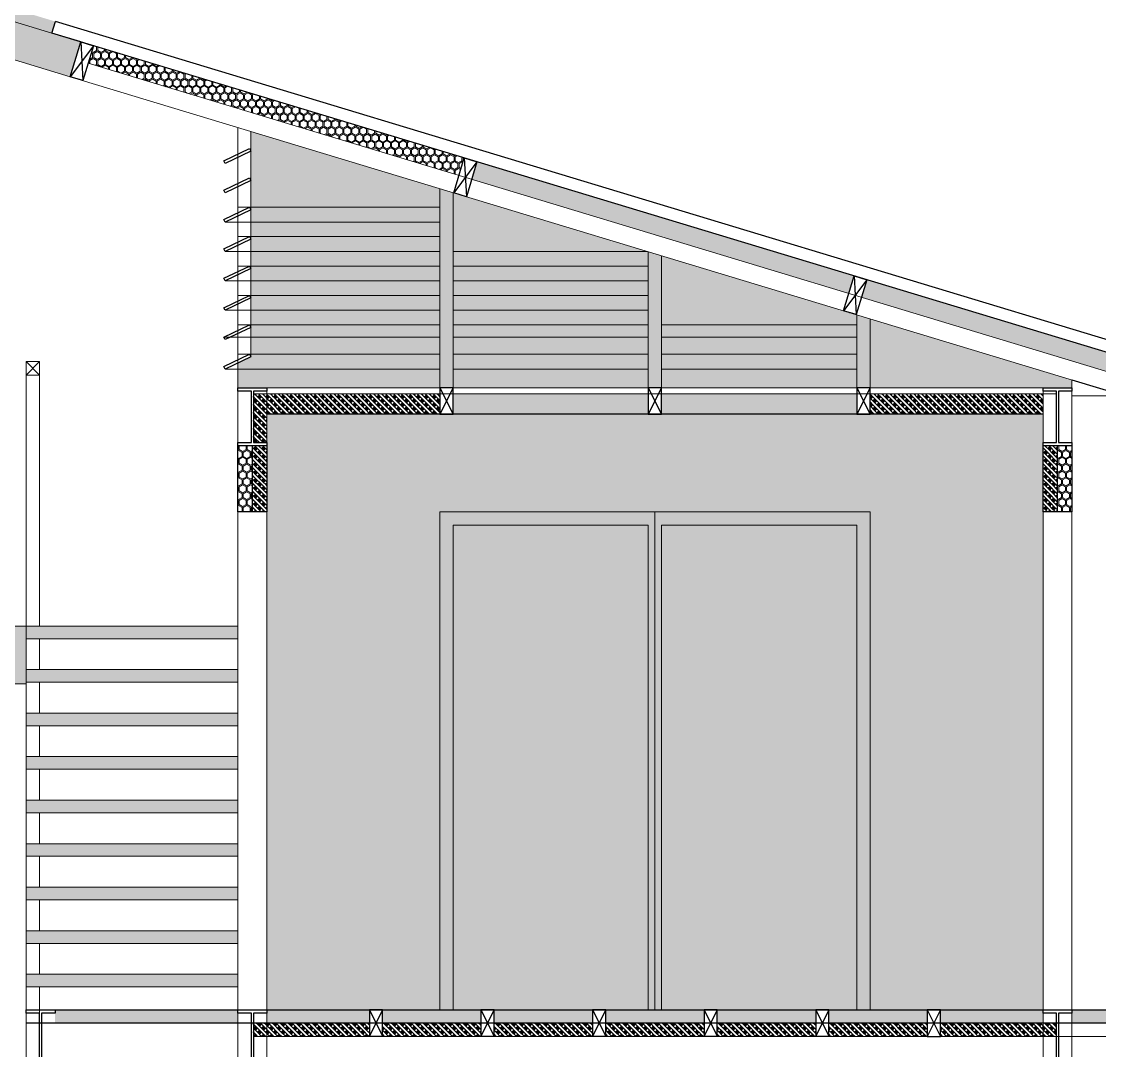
# Model space of a CAD drawing. Header units: millimetres. Extents: x 0 to 77.1, y -22.3 to 58.9.
# Drawn here: x 8.474 to 12.546, y -8.329 to -4.442 of the extents above; entities that cross this region are included whole.
import ezdxf

# ---------------------------------------------------------------- set-up
doc = ezdxf.new("R2010")
doc.units = ezdxf.units.MM
doc.layers.add('0 1 Sombreado', color=7, linetype='Continuous', lineweight=5, true_color=0xd6d6d6)
for name, color, linetype, lineweight in [('0.1normal', 7, 'Continuous', 15), ('01 TERRENO', 7, 'Continuous', 140), ('01gorda', 7, 'Continuous', 30), ('01gris', 252, 'Continuous', 9)]:
    doc.layers.add(name, color=color, linetype=linetype, lineweight=lineweight)
pattern_1 = [(135, (-45.144586, 10.249785), (-0.030000009, 2e-18), [0.01060659, -0.0318198]), (135, (-45.129586, 10.249785), (-0.030000009, 2e-18), [0.0318198, -0.01060659]), (135, (-45.122086, 10.257285), (-0.030000009, 2e-18), [0.0318198, -0.01060659]), (135, (-45.122086, 10.272285), (-0.030000009, 2e-18), [0.01060659, -0.0318198]), (225, (-45.122086, 10.272285), (-2e-18, -0.030000009), [0.01060659, -0.0318198]), (225, (-45.129586, 10.279785), (-2e-18, -0.030000009), [0.01060659, -0.0318198]), (225, (-45.144586, 10.264785), (-2e-18, -0.030000009), [0.01060659, -0.0318198]), (45, (-45.144586, 10.249785), (8e-18, 0.030000009), [0.01060659, -0.0318198]), (90, (-45.122086, 10.264785), (-0.03, 2e-18), [0, -0.03]), (90, (-45.122086, 10.261785), (-0.03, 2e-18), [0, -0.03]), (90, (-45.122086, 10.267785), (-0.03, 2e-18), [0, -0.03]), (90, (-45.125086, 10.264785), (-0.03, 2e-18), [0, -0.03]), (90, (-45.137086, 10.279785), (-0.03, 2e-18), [0, -0.03]), (90, (-45.140086, 10.279785), (-0.03, 2e-18), [0, -0.03]), (90, (-45.134086, 10.279785), (-0.03, 2e-18), [0, -0.03]), (90, (-45.137086, 10.276785), (-0.03, 2e-18), [0, -0.03]), (90, (-45.137086, 10.252785), (-0.03, 2e-18), [0, -0.03]), (90, (-45.149086, 10.264785), (-0.03, 2e-18), [0, -0.03])]
pattern_2 = [(90, (-45.122086, 10.257285), (-0.015, 0.025980762), [0.015, -0.036961524]), (90, (-45.148067, 10.257285), (-0.015, 0.025980762), [0.015, -0.036961524]), (150, (-45.122086, 10.272285), (-0.03, 2e-13), [0.015, -0.036961524]), (150, (-45.135077, 10.249785), (-0.03, 2e-13), [0.015, -0.036961524]), (210, (-45.122086, 10.257285), (-0.015, -0.025980762), [0.015, -0.036961524]), (210, (-45.135077, 10.279785), (-0.015, -0.025980762), [0.015, -0.036961524])]

msp = doc.modelspace()

# ---------------------------------------------------------------- hatches: boundary and pattern name
at = {"layer": '0 1 Sombreado', "true_color": 0xebebeb}
h = msp.add_hatch(color=7, dxfattribs=at)
h.dxf.hatch_style = 1
h.paths.add_polyline_path([(3.8522, -3.0039), (3.839, -3.0475), (8.589, -4.4854), (8.6022, -4.4418)])
h.paths.add_polyline_path([(3.9485, -3.0807), (3.9086, -3.2127), (8.6586, -4.6506), (8.6985, -4.5186), (8.589, -4.4854)])
h = msp.add_hatch(color=7, dxfattribs=at)
h.dxf.hatch_style = 1
h.paths.add_polyline_path([(9.3404, -4.857), (9.3404, -5.7082), (9.2918, -5.7314), (9.2918, -5.8256), (12.4418, -5.8256), (12.4418, -5.7958)])
h = msp.add_hatch(color=7, dxfattribs=at)
h.dxf.hatch_style = 1
h.paths.add_polyline_path([(12.3329, -5.9256), (9.4007, -5.9256), (9.4007, -8.1756), (12.3329, -8.1756)])
h = msp.add_hatch(color=7, dxfattribs=at)
h.dxf.hatch_style = 1
h.paths.add_polyline_path([(8.4918, -6.7256), (7.6918, -6.7256), (7.6918, -6.7376), (7.6918, -6.9443), (8.4918, -6.9443)])
h = msp.add_hatch(color=7, dxfattribs=at)
h.dxf.hatch_style = 1
h.paths.add_polyline_path([(9.2918, -6.7256), (8.4918, -6.7256), (8.4918, -6.7733), (9.2918, -6.7733)])
h = msp.add_hatch(color=7, dxfattribs=at)
h.dxf.hatch_style = 1
h.paths.add_polyline_path([(9.2918, -6.8901), (8.4918, -6.8901), (8.4918, -6.9377), (9.2918, -6.9377)])
h = msp.add_hatch(color=7, dxfattribs=at)
h.dxf.hatch_style = 1
h.paths.add_polyline_path([(9.2918, -7.0546), (8.4918, -7.0546), (8.4918, -7.1022), (9.2918, -7.1022)])
h = msp.add_hatch(color=7, dxfattribs=at)
h.dxf.hatch_style = 1
h.paths.add_polyline_path([(9.2918, -7.219), (8.4918, -7.219), (8.4918, -7.2667), (9.2918, -7.2667)])
h = msp.add_hatch(color=7, dxfattribs=at)
h.dxf.hatch_style = 1
h.paths.add_polyline_path([(9.2918, -7.3835), (8.4918, -7.3835), (8.4918, -7.4311), (9.2918, -7.4311)])
h = msp.add_hatch(color=7, dxfattribs=at)
h.dxf.hatch_style = 1
h.paths.add_polyline_path([(9.2918, -7.5479), (8.4918, -7.5479), (8.4918, -7.5956), (9.2918, -7.5956)])
h = msp.add_hatch(color=7, dxfattribs=at)
h.dxf.hatch_style = 1
h.paths.add_polyline_path([(9.2918, -7.7124), (8.4918, -7.7124), (8.4918, -7.76), (9.2918, -7.76)])
h = msp.add_hatch(color=7, dxfattribs=at)
h.dxf.hatch_style = 1
h.paths.add_polyline_path([(9.2918, -7.8769), (8.4918, -7.8769), (8.4918, -7.9245), (9.2918, -7.9245)])
h = msp.add_hatch(color=7, dxfattribs=at)
h.dxf.hatch_style = 1
h.paths.add_polyline_path([(9.2918, -8.0413), (8.4918, -8.0413), (8.4918, -8.089), (9.2918, -8.089)])
at = {"layer": '0 1 Sombreado', "true_color": 0x939598}
h = msp.add_hatch(color=252, dxfattribs=at)
h.dxf.hatch_style = 1
h.paths.add_polyline_path([(9.2918, -8.1756), (8.6007, -8.1756), (8.6007, -8.2256), (9.2918, -8.2256)])
h = msp.add_hatch(color=252, dxfattribs=at)
h.dxf.hatch_style = 1
h.paths.add_polyline_path([(9.7882, -8.1756), (9.4007, -8.1756), (9.4007, -8.2256), (9.7882, -8.2256)])
h = msp.add_hatch(color=252, dxfattribs=at)
h.dxf.hatch_style = 1
h.paths.add_polyline_path([(10.2097, -8.1756), (9.8382, -8.1756), (9.8382, -8.2256), (10.2097, -8.2256)])
h = msp.add_hatch(color=252, dxfattribs=at)
h.dxf.hatch_style = 1
h.paths.add_polyline_path([(10.6311, -8.1756), (10.2597, -8.1756), (10.2597, -8.2256), (10.6311, -8.2256)])
h = msp.add_hatch(color=252, dxfattribs=at)
h.dxf.hatch_style = 1
h.paths.add_polyline_path([(11.0525, -8.1756), (10.6811, -8.1756), (10.6811, -8.2256), (11.0525, -8.2256)])
h = msp.add_hatch(color=252, dxfattribs=at)
h.dxf.hatch_style = 1
h.paths.add_polyline_path([(11.474, -8.1756), (11.1025, -8.1756), (11.1025, -8.2256), (11.474, -8.2256)])
h = msp.add_hatch(color=252, dxfattribs=at)
h.dxf.hatch_style = 1
h.paths.add_polyline_path([(11.8954, -8.1756), (11.524, -8.1756), (11.524, -8.2256), (11.8954, -8.2256)])
h = msp.add_hatch(color=252, dxfattribs=at)
h.dxf.hatch_style = 1
h.paths.add_polyline_path([(12.3329, -8.1756), (11.9454, -8.1756), (11.9454, -8.2257), (12.3329, -8.2257)])
h = msp.add_hatch(color=252, dxfattribs=at)
h.dxf.hatch_style = 1
h.paths.add_polyline_path([(12.8294, -8.1756), (12.4418, -8.1756), (12.4418, -8.2256), (12.8294, -8.2256)])
at = {"layer": '01gris'}
h = msp.add_hatch(dxfattribs=at)
h.set_pattern_fill('HEXPERF', color=256, scale=0.03, angle=90, pattern_type=2)
h.set_pattern_definition(pattern_2)
h.paths.add_polyline_path([(8.7464, -4.5331), (8.7264, -4.5991), (9.2918, -4.7702), (9.2918, -4.6982)])
h = msp.add_hatch(dxfattribs=at)
h.set_pattern_fill('HEXPERF', color=256, scale=0.03, angle=90, pattern_type=2)
h.set_pattern_definition(pattern_2)
h.paths.add_polyline_path([(9.2918, -4.6982), (9.2918, -4.7702), (10.1268, -5.023), (10.1468, -4.957)])
h = msp.add_hatch(dxfattribs=at)
h.set_pattern_fill('HEXPERF', color=256, scale=0.03, angle=90, pattern_type=2)
h.set_pattern_definition(pattern_2)
h.paths.add_polyline_path([(10.1946, -4.9715), (10.1746, -5.0375), (11.5989, -5.4686), (11.6189, -5.4026)])
h = msp.add_hatch(dxfattribs=at)
h.set_pattern_fill('HEXPERF', color=256, scale=0.03, angle=90, pattern_type=2)
h.set_pattern_definition(pattern_2)
h.paths.add_polyline_path([(11.6668, -5.4171), (11.6468, -5.4831), (13.0472, -5.907), (13.0671, -5.841)])
h = msp.add_hatch(dxfattribs=at)
h.set_pattern_fill('LATTICE3', color=256, scale=0.03, angle=90, pattern_type=2)
h.set_pattern_definition(pattern_1)
h.paths.add_polyline_path([(9.4007, -5.8489), (9.35, -5.8489), (9.35, -6.0323), (9.4007, -6.0323)])
h = msp.add_hatch(dxfattribs=at)
h.set_pattern_fill('LATTICE3', color=256, scale=0.03, angle=90, pattern_type=2)
h.set_pattern_definition(pattern_1)
h.paths.add_polyline_path([(10.0543, -5.8489), (9.4007, -5.8489), (9.4007, -5.9256), (10.0543, -5.9256)])
h = msp.add_hatch(dxfattribs=at)
h.set_pattern_fill('LATTICE3', color=256, scale=0.03, angle=90, pattern_type=2)
h.set_pattern_definition([(135, (-45.932086, 10.249785), (-0.030000009, 2e-18), [0.01060659, -0.0318198]), (135, (-45.917086, 10.249785), (-0.030000009, 2e-18), [0.0318198, -0.01060659]), (135, (-45.909586, 10.257285), (-0.030000009, 2e-18), [0.0318198, -0.01060659]), (135, (-45.909586, 10.272285), (-0.030000009, 2e-18), [0.01060659, -0.0318198]), (225, (-45.909586, 10.272285), (-2e-18, -0.030000009), [0.01060659, -0.0318198]), (225, (-45.917086, 10.279785), (-2e-18, -0.030000009), [0.01060659, -0.0318198]), (225, (-45.932086, 10.264785), (-2e-18, -0.030000009), [0.01060659, -0.0318198]), (45, (-45.932086, 10.249785), (8e-18, 0.030000009), [0.01060659, -0.0318198]), (90, (-45.909586, 10.264785), (-0.03, 2e-18), [0, -0.03]), (90, (-45.909586, 10.261785), (-0.03, 2e-18), [0, -0.03]), (90, (-45.909586, 10.267785), (-0.03, 2e-18), [0, -0.03]), (90, (-45.912586, 10.264785), (-0.03, 2e-18), [0, -0.03]), (90, (-45.924586, 10.279785), (-0.03, 2e-18), [0, -0.03]), (90, (-45.927586, 10.279785), (-0.03, 2e-18), [0, -0.03]), (90, (-45.921586, 10.279785), (-0.03, 2e-18), [0, -0.03]), (90, (-45.924586, 10.276785), (-0.03, 2e-18), [0, -0.03]), (90, (-45.924586, 10.252785), (-0.03, 2e-18), [0, -0.03]), (90, (-45.936586, 10.264785), (-0.03, 2e-18), [0, -0.03])])
h.paths.add_polyline_path([(10.8418, -5.8489), (10.1043, -5.8489), (10.1043, -5.9256), (10.8418, -5.9256)])
h = msp.add_hatch(dxfattribs=at)
h.set_pattern_fill('LATTICE3', color=256, scale=0.03, angle=90, pattern_type=2)
h.set_pattern_definition(pattern_1)
h.paths.add_polyline_path([(11.6293, -5.8489), (10.8918, -5.8489), (10.8918, -5.9256), (11.6293, -5.9256)])
h = msp.add_hatch(dxfattribs=at)
h.set_pattern_fill('LATTICE3', color=256, scale=0.03, angle=90, pattern_type=2)
h.set_pattern_definition(pattern_1)
h.paths.add_polyline_path([(12.3329, -5.8489), (11.6793, -5.8489), (11.6793, -5.9256), (12.3329, -5.9256)])
h = msp.add_hatch(dxfattribs=at)
h.set_pattern_fill('HEXPERF', color=256, scale=0.03, angle=90, pattern_type=2)
h.set_pattern_definition([(90, (-48.217643, 10.257285), (-0.015, 0.025980762), [0.015, -0.036961524]), (90, (-48.243624, 10.257285), (-0.015, 0.025980762), [0.015, -0.036961524]), (150, (-48.217643, 10.272285), (-0.03, 2e-13), [0.015, -0.036961524]), (150, (-48.230633, 10.249785), (-0.03, 2e-13), [0.015, -0.036961524]), (210, (-48.217643, 10.257285), (-0.015, -0.025980762), [0.015, -0.036961524]), (210, (-48.230633, 10.279785), (-0.015, -0.025980762), [0.015, -0.036961524])])
h.paths.add_polyline_path([(9.3463, -6.0443), (9.2918, -6.0443), (9.2918, -6.2943), (9.3463, -6.2943)])
h = msp.add_hatch(dxfattribs=at)
h.set_pattern_fill('LATTICE3', color=256, scale=0.03, angle=90, pattern_type=2)
h.set_pattern_definition(pattern_1)
h.paths.add_polyline_path([(9.4007, -6.0443), (9.3463, -6.0443), (9.3463, -6.2943), (9.4007, -6.2943)])
h = msp.add_hatch(dxfattribs=at)
h.set_pattern_fill('LATTICE3', color=256, scale=0.03, angle=90, pattern_type=2)
h.set_pattern_definition(pattern_1)
h.paths.add_polyline_path([(12.3874, -6.0443), (12.3329, -6.0443), (12.3329, -6.2943), (12.3874, -6.2943)])
h = msp.add_hatch(dxfattribs=at)
h.set_pattern_fill('HEXPERF', color=256, scale=0.03, angle=90, pattern_type=2)
h.set_pattern_definition(pattern_2)
h.paths.add_polyline_path([(12.4418, -6.0443), (12.3874, -6.0443), (12.3874, -6.2943), (12.4418, -6.2943)])
h = msp.add_hatch(dxfattribs=at)
h.set_pattern_fill('LATTICE3', color=256, scale=0.03, angle=90, pattern_type=2)
h.set_pattern_definition(pattern_1)
h.paths.add_polyline_path([(9.7882, -8.2256), (9.35, -8.2256), (9.35, -8.2757), (9.7882, -8.2756)])
h = msp.add_hatch(dxfattribs=at)
h.set_pattern_fill('LATTICE3', color=256, scale=0.03, angle=90, pattern_type=2)
h.set_pattern_definition(pattern_1)
h.paths.add_polyline_path([(10.2097, -8.2256), (9.8382, -8.2256), (9.8382, -8.2757), (10.2097, -8.2756)])
h = msp.add_hatch(dxfattribs=at)
h.set_pattern_fill('LATTICE3', color=256, scale=0.03, angle=90, pattern_type=2)
h.set_pattern_definition([(135, (-44.723158, 10.249785), (-0.030000009, 2e-18), [0.01060659, -0.0318198]), (135, (-44.708158, 10.249785), (-0.030000009, 2e-18), [0.0318198, -0.01060659]), (135, (-44.700658, 10.257285), (-0.030000009, 2e-18), [0.0318198, -0.01060659]), (135, (-44.700658, 10.272285), (-0.030000009, 2e-18), [0.01060659, -0.0318198]), (225, (-44.700658, 10.272285), (-2e-18, -0.030000009), [0.01060659, -0.0318198]), (225, (-44.708158, 10.279785), (-2e-18, -0.030000009), [0.01060659, -0.0318198]), (225, (-44.723158, 10.264785), (-2e-18, -0.030000009), [0.01060659, -0.0318198]), (45, (-44.723158, 10.249785), (8e-18, 0.030000009), [0.01060659, -0.0318198]), (90, (-44.700658, 10.264785), (-0.03, 2e-18), [0, -0.03]), (90, (-44.700658, 10.261785), (-0.03, 2e-18), [0, -0.03]), (90, (-44.700658, 10.267785), (-0.03, 2e-18), [0, -0.03]), (90, (-44.703658, 10.264785), (-0.03, 2e-18), [0, -0.03]), (90, (-44.715658, 10.279785), (-0.03, 2e-18), [0, -0.03]), (90, (-44.718658, 10.279785), (-0.03, 2e-18), [0, -0.03]), (90, (-44.712658, 10.279785), (-0.03, 2e-18), [0, -0.03]), (90, (-44.715658, 10.276785), (-0.03, 2e-18), [0, -0.03]), (90, (-44.715658, 10.252785), (-0.03, 2e-18), [0, -0.03]), (90, (-44.727658, 10.264785), (-0.03, 2e-18), [0, -0.03])])
h.paths.add_polyline_path([(10.6311, -8.2256), (10.2597, -8.2256), (10.2597, -8.2757), (10.6311, -8.2756)])
h = msp.add_hatch(dxfattribs=at)
h.set_pattern_fill('LATTICE3', color=256, scale=0.03, angle=90, pattern_type=2)
h.set_pattern_definition([(135, (-44.30173, 10.249785), (-0.030000009, 2e-18), [0.01060659, -0.0318198]), (135, (-44.28673, 10.249785), (-0.030000009, 2e-18), [0.0318198, -0.01060659]), (135, (-44.27923, 10.257285), (-0.030000009, 2e-18), [0.0318198, -0.01060659]), (135, (-44.27923, 10.272285), (-0.030000009, 2e-18), [0.01060659, -0.0318198]), (225, (-44.27923, 10.272285), (-2e-18, -0.030000009), [0.01060659, -0.0318198]), (225, (-44.28673, 10.279785), (-2e-18, -0.030000009), [0.01060659, -0.0318198]), (225, (-44.30173, 10.264785), (-2e-18, -0.030000009), [0.01060659, -0.0318198]), (45, (-44.30173, 10.249785), (8e-18, 0.030000009), [0.01060659, -0.0318198]), (90, (-44.27923, 10.264785), (-0.03, 2e-18), [0, -0.03]), (90, (-44.27923, 10.261785), (-0.03, 2e-18), [0, -0.03]), (90, (-44.27923, 10.267785), (-0.03, 2e-18), [0, -0.03]), (90, (-44.28223, 10.264785), (-0.03, 2e-18), [0, -0.03]), (90, (-44.29423, 10.279785), (-0.03, 2e-18), [0, -0.03]), (90, (-44.29723, 10.279785), (-0.03, 2e-18), [0, -0.03]), (90, (-44.29123, 10.279785), (-0.03, 2e-18), [0, -0.03]), (90, (-44.29423, 10.276785), (-0.03, 2e-18), [0, -0.03]), (90, (-44.29423, 10.252785), (-0.03, 2e-18), [0, -0.03]), (90, (-44.30623, 10.264785), (-0.03, 2e-18), [0, -0.03])])
h.paths.add_polyline_path([(11.0525, -8.2256), (10.6811, -8.2256), (10.6811, -8.2757), (11.0525, -8.2756)])
h = msp.add_hatch(dxfattribs=at)
h.set_pattern_fill('LATTICE3', color=256, scale=0.03, angle=90, pattern_type=2)
h.set_pattern_definition([(135, (-43.8803, 10.249785), (-0.030000009, 2e-18), [0.01060659, -0.0318198]), (135, (-43.8653, 10.249785), (-0.030000009, 2e-18), [0.0318198, -0.01060659]), (135, (-43.8578, 10.257285), (-0.030000009, 2e-18), [0.0318198, -0.01060659]), (135, (-43.8578, 10.272285), (-0.030000009, 2e-18), [0.01060659, -0.0318198]), (225, (-43.8578, 10.272285), (-2e-18, -0.030000009), [0.01060659, -0.0318198]), (225, (-43.8653, 10.279785), (-2e-18, -0.030000009), [0.01060659, -0.0318198]), (225, (-43.8803, 10.264785), (-2e-18, -0.030000009), [0.01060659, -0.0318198]), (45, (-43.8803, 10.249785), (8e-18, 0.030000009), [0.01060659, -0.0318198]), (90, (-43.8578, 10.264785), (-0.03, 2e-18), [0, -0.03]), (90, (-43.8578, 10.261785), (-0.03, 2e-18), [0, -0.03]), (90, (-43.8578, 10.267785), (-0.03, 2e-18), [0, -0.03]), (90, (-43.8608, 10.264785), (-0.03, 2e-18), [0, -0.03]), (90, (-43.8728, 10.279785), (-0.03, 2e-18), [0, -0.03]), (90, (-43.8758, 10.279785), (-0.03, 2e-18), [0, -0.03]), (90, (-43.8698, 10.279785), (-0.03, 2e-18), [0, -0.03]), (90, (-43.8728, 10.276785), (-0.03, 2e-18), [0, -0.03]), (90, (-43.8728, 10.252785), (-0.03, 2e-18), [0, -0.03]), (90, (-43.8848, 10.264785), (-0.03, 2e-18), [0, -0.03])])
h.paths.add_polyline_path([(11.474, -8.2256), (11.1025, -8.2256), (11.1025, -8.2757), (11.474, -8.2756)])
h = msp.add_hatch(dxfattribs=at)
h.set_pattern_fill('LATTICE3', color=256, scale=0.03, angle=90, pattern_type=2)
h.set_pattern_definition([(135, (-43.458872, 10.249785), (-0.030000009, 2e-18), [0.01060659, -0.0318198]), (135, (-43.443872, 10.249785), (-0.030000009, 2e-18), [0.0318198, -0.01060659]), (135, (-43.436372, 10.257285), (-0.030000009, 2e-18), [0.0318198, -0.01060659]), (135, (-43.436372, 10.272285), (-0.030000009, 2e-18), [0.01060659, -0.0318198]), (225, (-43.436372, 10.272285), (-2e-18, -0.030000009), [0.01060659, -0.0318198]), (225, (-43.443872, 10.279785), (-2e-18, -0.030000009), [0.01060659, -0.0318198]), (225, (-43.458872, 10.264785), (-2e-18, -0.030000009), [0.01060659, -0.0318198]), (45, (-43.458872, 10.249785), (8e-18, 0.030000009), [0.01060659, -0.0318198]), (90, (-43.436372, 10.264785), (-0.03, 2e-18), [0, -0.03]), (90, (-43.436372, 10.261785), (-0.03, 2e-18), [0, -0.03]), (90, (-43.436372, 10.267785), (-0.03, 2e-18), [0, -0.03]), (90, (-43.439372, 10.264785), (-0.03, 2e-18), [0, -0.03]), (90, (-43.451372, 10.279785), (-0.03, 2e-18), [0, -0.03]), (90, (-43.454372, 10.279785), (-0.03, 2e-18), [0, -0.03]), (90, (-43.448372, 10.279785), (-0.03, 2e-18), [0, -0.03]), (90, (-43.451372, 10.276785), (-0.03, 2e-18), [0, -0.03]), (90, (-43.451372, 10.252785), (-0.03, 2e-18), [0, -0.03]), (90, (-43.463372, 10.264785), (-0.03, 2e-18), [0, -0.03])])
h.paths.add_polyline_path([(11.8954, -8.2256), (11.524, -8.2256), (11.524, -8.2757), (11.8954, -8.2756)])
h = msp.add_hatch(dxfattribs=at)
h.set_pattern_fill('LATTICE3', color=256, scale=0.03, angle=90, pattern_type=2)
h.set_pattern_definition([(135, (-43.037443, 10.249782), (-0.030000009, 2e-18), [0.01060659, -0.0318198]), (135, (-43.022443, 10.249782), (-0.030000009, 2e-18), [0.0318198, -0.01060659]), (135, (-43.014943, 10.257282), (-0.030000009, 2e-18), [0.0318198, -0.01060659]), (135, (-43.014943, 10.272282), (-0.030000009, 2e-18), [0.01060659, -0.0318198]), (225, (-43.014943, 10.272282), (-2e-18, -0.030000009), [0.01060659, -0.0318198]), (225, (-43.022443, 10.279782), (-2e-18, -0.030000009), [0.01060659, -0.0318198]), (225, (-43.037443, 10.264782), (-2e-18, -0.030000009), [0.01060659, -0.0318198]), (45, (-43.037443, 10.249782), (8e-18, 0.030000009), [0.01060659, -0.0318198]), (90, (-43.014943, 10.264782), (-0.03, 2e-18), [0, -0.03]), (90, (-43.014943, 10.261782), (-0.03, 2e-18), [0, -0.03]), (90, (-43.014943, 10.267782), (-0.03, 2e-18), [0, -0.03]), (90, (-43.017943, 10.264782), (-0.03, 2e-18), [0, -0.03]), (90, (-43.029943, 10.279782), (-0.03, 2e-18), [0, -0.03]), (90, (-43.032943, 10.279782), (-0.03, 2e-18), [0, -0.03]), (90, (-43.026943, 10.279782), (-0.03, 2e-18), [0, -0.03]), (90, (-43.029943, 10.276782), (-0.03, 2e-18), [0, -0.03]), (90, (-43.029943, 10.252782), (-0.03, 2e-18), [0, -0.03]), (90, (-43.041943, 10.264782), (-0.03, 2e-18), [0, -0.03])])
h.paths.add_polyline_path([(12.3836, -8.2257), (11.9454, -8.2257), (11.9454, -8.2757), (12.3836, -8.2757)])

# ---------------------------------------------------------------- linework, layer by layer
at = {"layer": '0.1normal'}
for p, q in [((3.839, -3.0475), (8.589, -4.4854)), ((8.6586, -4.6506), (3.9086, -3.2127)), ((8.7264, -4.5991), (13.0472, -5.907)), ((13.075, -5.9875), (8.6586, -4.6506)), ((9.2918, -8.9703), (9.2918, -4.8423)), ((9.3404, -4.857), (9.3404, -5.7082)), ((10.0543, -5.8256), (10.0543, -5.0731)), ((10.1043, -5.8256), (10.1043, -5.0882)), ((10.1043, -5.0885), (10.1053, -5.0885)), ((9.2918, -5.1435), (10.0543, -5.1435)), ((9.2432, -5.1995), (10.0543, -5.1995)), ((9.2918, -5.2545), (10.0543, -5.2545)), ((9.2432, -5.3105), (10.0543, -5.3105)), ((10.1043, -5.3105), (10.8387, -5.3105)), ((10.8418, -5.8256), (10.8418, -5.3115)), ((10.8918, -5.8256), (10.8918, -5.3266)), ((9.2918, -5.3655), (10.0543, -5.3655)), ((10.1043, -5.3655), (10.8418, -5.3655)), ((9.2432, -5.4215), (10.0543, -5.4215)), ((10.1043, -5.4215), (10.8418, -5.4215)), ((9.2918, -5.4765), (10.0543, -5.4765)), ((10.1043, -5.4765), (10.8418, -5.4765)), ((9.2432, -5.5325), (10.0543, -5.5325)), ((10.1043, -5.5325), (10.8418, -5.5325)), ((11.6293, -5.8256), (11.6293, -5.5499)), ((11.6793, -5.8256), (11.6793, -5.565)), ((9.2918, -5.5875), (10.0543, -5.5875)), ((10.1043, -5.5875), (10.8418, -5.5875)), ((10.8918, -5.5875), (11.6293, -5.5875)), ((9.2386, -5.6339), (10.0543, -5.6339)), ((10.1043, -5.6339), (10.8418, -5.6339)), ((10.8918, -5.6339), (11.6293, -5.6339)), ((9.2918, -5.6985), (10.0543, -5.6985)), ((10.1043, -5.6985), (10.8418, -5.6985)), ((10.8918, -5.6985), (11.6293, -5.6985)), ((8.4918, -6.7256), (8.4918, -5.7256)), ((8.5418, -5.7256), (8.4918, -5.7256)), ((8.4918, -5.7256), (8.5418, -5.7778)), ((8.5418, -5.7256), (8.4918, -5.7778)), ((8.5418, -6.7256), (8.5418, -5.7256)), ((9.2432, -5.7546), (10.0543, -5.7546)), ((10.1043, -5.7546), (10.8418, -5.7546)), ((10.8918, -5.7546), (11.6293, -5.7546)), ((12.4418, -10.0333), (12.4418, -5.7958)), ((9.2918, -5.8256), (12.4418, -5.8256)), ((9.2918, -5.8256), (12.4418, -5.8256)), ((9.2918, -5.8256), (12.4418, -5.8256)), ((9.2918, -5.8256), (12.4418, -5.8256)), ((9.35, -5.8489), (12.3836, -5.8489)), ((9.35, -5.8489), (12.3836, -5.8489)), ((9.4007, -8.9703), (9.4007, -5.8256)), ((12.3329, -10.0333), (12.3329, -5.8256)), ((9.4007, -5.9256), (12.3329, -5.9256)), ((10.0543, -6.2943), (10.0543, -8.1756)), ((11.6793, -6.2943), (10.0543, -6.2943)), ((10.8668, -6.2943), (10.8668, -8.1756)), ((11.6793, -6.2943), (11.6793, -8.1756)), ((10.1043, -6.3443), (10.1043, -8.1756)), ((10.8418, -6.3443), (10.1043, -6.3443)), ((10.8418, -6.3443), (10.8418, -8.1756)), ((11.6293, -6.3443), (10.8918, -6.3443)), ((10.8918, -6.3443), (10.8918, -8.1756)), ((11.6293, -6.3443), (11.6293, -8.1756)), ((8.4918, -6.7256), (7.6918, -6.7256)), ((8.4918, -6.7256), (9.2918, -6.7256)), ((8.4918, -8.3943), (8.4918, -6.7256)), ((8.4918, -6.7733), (9.2918, -6.7733)), ((8.5418, -6.8901), (8.5418, -6.7733)), ((8.4918, -6.8901), (9.2918, -6.8901)), ((4.6507, -6.9443), (8.4918, -6.9443)), ((8.4918, -6.9377), (9.2918, -6.9377)), ((8.5418, -7.0546), (8.5418, -6.9377)), ((8.4918, -7.0546), (9.2918, -7.0546)), ((8.4918, -7.1022), (9.2918, -7.1022)), ((8.5418, -7.219), (8.5418, -7.1022)), ((8.4918, -7.219), (9.2918, -7.219)), ((8.4918, -7.2667), (9.2918, -7.2667)), ((8.5418, -7.3835), (8.5418, -7.2667)), ((8.4918, -7.3835), (9.2918, -7.3835)), ((8.4918, -7.4311), (9.2918, -7.4311)), ((8.5418, -7.5479), (8.5418, -7.4311)), ((8.4918, -7.5479), (9.2918, -7.5479)), ((8.4918, -7.5956), (9.2918, -7.5956)), ((8.5418, -7.7124), (8.5418, -7.5956)), ((8.4918, -7.7124), (9.2918, -7.7124)), ((8.4918, -7.76), (9.2918, -7.76)), ((8.5418, -7.8769), (8.5418, -7.76)), ((8.4918, -7.8769), (9.2918, -7.8769)), ((8.4918, -7.9245), (9.2918, -7.9245)), ((8.5418, -8.0413), (8.5418, -7.9245)), ((8.4918, -8.0413), (9.2918, -8.0413)), ((8.4918, -8.089), (9.2918, -8.089)), ((8.5418, -8.3943), (8.5418, -8.089)), ((8.4918, -8.1756), (14.0418, -8.1756)), ((12.4418, -8.1756), (9.2918, -8.1756)), ((8.4918, -8.2256), (13.9836, -8.2256)), ((13.9836, -8.2757), (9.35, -8.2757)), ((11.9454, -8.2757), (13.9836, -8.2757))]:
    msp.add_line(p, q, dxfattribs=at)
msp.add_lwpolyline([(8.4918, -5.7256), (8.5418, -5.7256), (8.5418, -5.7778), (8.4918, -5.7778)], close=True, dxfattribs=at)
msp.add_lwpolyline([(12.4418, -8.3943), (8.4918, -8.3943), (8.4918, -6.9443), (4.1239, -6.9443)], dxfattribs=at)
for p in [(10.1307, -5.0962), (11.6029, -5.5419), (10.0793, -5.8256), (10.8668, -5.8256), (11.6543, -5.8256)]:
    msp.add_point(p, dxfattribs=at)
at = {"layer": '01 TERRENO'}
msp.add_spline([(2.0349, -6.7194), (2.587, -6.8733), (3.0603, -6.8996), (4.6612, -6.9971), (5.3035, -7.166), (6.1035, -7.3575), (6.4341, -7.4476), (6.7433, -7.6096), (7.3255, -8.1651), (7.7064, -8.4166), (8.7146, -8.582), (9.6013, -8.8878), (10.5403, -9.2488), (11.4492, -9.5917), (12.322, -9.9827), (13.562, -10.4339), (14.1158, -10.6023)], degree=3, dxfattribs=at)
at = {"layer": '01gorda'}
for p, q in [((8.589, -4.4854), (8.6022, -4.4418)), ((13.2378, -5.8451), (8.6022, -4.4418)), ((13.2246, -5.8887), (8.589, -4.4854)), ((8.6985, -4.5186), (8.589, -4.4854)), ((8.6985, -4.5186), (8.7064, -4.665)), ((8.7464, -4.5331), (8.6586, -4.6506)), ((10.1468, -4.957), (10.1547, -5.1035)), ((10.1946, -4.9715), (10.1068, -5.089)), ((11.6189, -5.4026), (11.6268, -5.5491)), ((11.6668, -5.4171), (11.579, -5.5346)), ((12.4418, -5.7958), (13.075, -5.9875)), ((10.0543, -5.8256), (10.1043, -5.9256)), ((10.1043, -5.8256), (10.0543, -5.9256)), ((10.8418, -5.8256), (10.8918, -5.9256)), ((10.8918, -5.8256), (10.8418, -5.9256)), ((11.6293, -5.8256), (11.6793, -5.9256)), ((11.6793, -5.8256), (11.6293, -5.9256)), ((12.3329, -5.9256), (9.4007, -5.9256)), ((9.2918, -6.2943), (9.2918, -6.0443)), ((9.3463, -6.2943), (9.3463, -6.0443)), ((9.4007, -6.0443), (9.4007, -6.2943)), ((12.3329, -6.2943), (12.3329, -6.0443)), ((12.3874, -6.2943), (12.3874, -6.0443)), ((12.4418, -6.0443), (12.4418, -6.2943)), ((9.4007, -6.2943), (9.2918, -6.2943)), ((12.4418, -6.2943), (12.3329, -6.2943)), ((8.4918, -8.1756), (14.0418, -8.1756)), ((9.7882, -8.1756), (9.8382, -8.2756)), ((9.8382, -8.1756), (9.7882, -8.2756)), ((10.2097, -8.1756), (10.2597, -8.2756)), ((10.2597, -8.1756), (10.2097, -8.2756)), ((10.6311, -8.1756), (10.6811, -8.2756)), ((10.6811, -8.1756), (10.6311, -8.2756)), ((11.0525, -8.1756), (11.1025, -8.2756)), ((11.1025, -8.1756), (11.0525, -8.2756)), ((11.474, -8.1756), (11.524, -8.2756)), ((11.524, -8.1756), (11.474, -8.2756)), ((11.8954, -8.1757), (11.9454, -8.2757)), ((11.9454, -8.1757), (11.8954, -8.2757)), ((13.9836, -8.2256), (8.4918, -8.2256))]:
    msp.add_line(p, q, dxfattribs=at)
for points in [[(8.6985, -4.5186), (8.7464, -4.5331), (8.7064, -4.665), (8.6586, -4.6506)], [(9.2386, -4.9678), (9.3358, -4.9214), (9.3404, -4.9311), (9.2432, -4.9775)], [(10.1468, -4.957), (10.1946, -4.9715), (10.1547, -5.1035), (10.1068, -5.089)], [(9.2386, -5.0788), (9.3358, -5.0324), (9.3404, -5.0421), (9.2432, -5.0885)], [(9.2386, -5.1898), (9.3358, -5.1435), (9.3404, -5.1531), (9.2432, -5.1995)], [(9.2386, -5.3008), (9.3358, -5.2545), (9.3404, -5.2641), (9.2432, -5.3105)], [(9.2386, -5.4119), (9.3358, -5.3655), (9.3404, -5.3752), (9.2432, -5.4215)], [(9.2386, -5.4119), (9.3358, -5.3655), (9.3404, -5.3752), (9.2432, -5.4215)], [(11.6189, -5.4026), (11.6668, -5.4171), (11.6268, -5.5491), (11.579, -5.5346)], [(9.2386, -5.5229), (9.3358, -5.4765), (9.3404, -5.4862), (9.2432, -5.5325)], [(9.2386, -5.6339), (9.3358, -5.5875), (9.3404, -5.5972), (9.2432, -5.6436)], [(9.2386, -5.7449), (9.3358, -5.6985), (9.3404, -5.7082), (9.2432, -5.7546)], [(10.1043, -5.8256), (10.0543, -5.8256), (10.0543, -5.9256), (10.1043, -5.9256)], [(10.8918, -5.8256), (10.8418, -5.8256), (10.8418, -5.9256), (10.8918, -5.9256)], [(11.6793, -5.8256), (11.6293, -5.8256), (11.6293, -5.9256), (11.6793, -5.9256)], [(9.8382, -8.1756), (9.7882, -8.1756), (9.7882, -8.2756), (9.8382, -8.2756)], [(10.2597, -8.1756), (10.2097, -8.1756), (10.2097, -8.2756), (10.2597, -8.2756)], [(10.6811, -8.1756), (10.6311, -8.1756), (10.6311, -8.2756), (10.6811, -8.2756)], [(11.1025, -8.1756), (11.0525, -8.1756), (11.0525, -8.2756), (11.1025, -8.2756)], [(11.524, -8.1756), (11.474, -8.1756), (11.474, -8.2756), (11.524, -8.2756)], [(11.9454, -8.1757), (11.8954, -8.1757), (11.8954, -8.2757), (11.9454, -8.2757)]]:
    msp.add_lwpolyline(points, close=True, dxfattribs=at)
for points in [[(9.2918, -5.8256), (9.4007, -5.8256), (9.4007, -5.8376), (9.35, -5.8376), (9.35, -6.0323), (9.4007, -6.0323), (9.4007, -6.0443), (9.2918, -6.0443), (9.2918, -6.0323), (9.3425, -6.0323), (9.3425, -5.8376), (9.2918, -5.8376), (9.2918, -5.8256)], [(12.3329, -5.8256), (12.4418, -5.8256), (12.4418, -5.8376), (12.3911, -5.8376), (12.3911, -6.0323), (12.4418, -6.0323), (12.4418, -6.0443), (12.3329, -6.0443), (12.3329, -6.0323), (12.3836, -6.0323), (12.3836, -5.8376), (12.3329, -5.8376), (12.3329, -5.8256)], [(8.4918, -8.1756), (8.6007, -8.1756), (8.6007, -8.1876), (8.55, -8.1876), (8.55, -8.3823), (8.6007, -8.3823), (8.6007, -8.3943), (8.4918, -8.3943), (8.4918, -8.3823), (8.5425, -8.3823), (8.5425, -8.1876), (8.4918, -8.1876), (8.4918, -8.1756)], [(9.2918, -8.1756), (9.4007, -8.1756), (9.4007, -8.1876), (9.35, -8.1876), (9.35, -8.3823), (9.4007, -8.3823), (9.4007, -8.3943), (9.2918, -8.3943), (9.2918, -8.3823), (9.3425, -8.3823), (9.3425, -8.1876), (9.2918, -8.1876), (9.2918, -8.1756)], [(12.3329, -8.1756), (12.4418, -8.1756), (12.4418, -8.1876), (12.3911, -8.1876), (12.3911, -8.3823), (12.4418, -8.3823), (12.4418, -8.3943), (12.3329, -8.3943), (12.3329, -8.3823), (12.3836, -8.3823), (12.3836, -8.1876), (12.3329, -8.1876), (12.3329, -8.1756)]]:
    msp.add_lwpolyline(points, dxfattribs=at)
at = {"layer": '01gris'}
msp.add_line((13.2346, -5.8555), (12.4418, -5.8555), dxfattribs=at)

doc.saveas('drawing.dxf')
